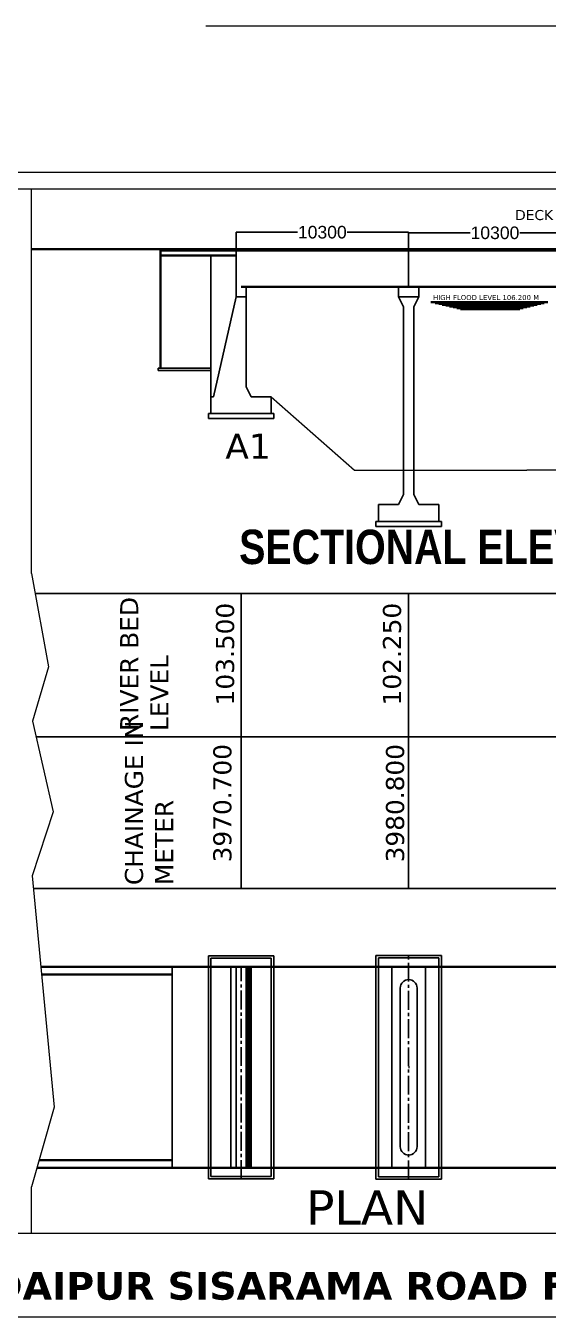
# Model space of a CAD drawing. Header units: metres. Extents: x -237876 to 3149, y -15010 to 96033.
# Drawn here: x -122978 to -91818, y 18903 to 96033 of the extents above; entities that cross this region are included whole.
import ezdxf

# ---------------------------------------------------------------- set-up
doc = ezdxf.new("R2010")
doc.units = ezdxf.units.M
doc.header["$MEASUREMENT"] = 0
doc.header["$PDMODE"] = 34
doc.linetypes.add('CENTER2', pattern=[1.125, 0.75, -0.125, 0.125, -0.125])
for name, color, linetype in [('centreline', 6, 'CENTER2'), ('PILLER', 10, 'Continuous'), ('PLAN', 10, 'Continuous')]:
    doc.layers.add(name, color=color, linetype=linetype)
doc.layers.add('EXISTING B WALL', color=5, linetype='Continuous', lineweight=30)
doc.layers.add('S TEXT', color=7, linetype='Continuous', lineweight=20)
doc.styles.add('arial', font='ARIAL.TTF')
doc.styles.get("Standard").update_dxf_attribs({"font": 'verdana.TTF'})
doc.dimstyles.get("Standard").update_dxf_attribs({"dimtxt": 750, "dimasz": 0.2, "dimexe": 0.4, "dimexo": 0.4, "dimgap": 100, "dimtad": 0, "dimdec": 0, "dimzin": 0, "dimdsep": 46, "dimtxsty": 'arial', "dimblk": 'ARCHTICK', "dimcen": 0.05, "dimclrd": 6, "dimclre": 3, "dimaunit": 1, "dimadec": 1, "dimazin": 0, "dimtfac": 1, "dimtdec": 0, "dimtofl": 0, "dimtmove": 0, "dimatfit": 3, "dimfxl": 0, "dimtolj": 1, "dimtzin": 0, "dimarcsym": 0})

# ---------------------------------------------------------------- blocks, each defined once
blk = doc.blocks.new('_ArchTick')
at = {"color": 0, "linetype": 'ByBlock', "const_width": 0.15}
blk.add_lwpolyline([(-0.5, -0.5), (0.5, 0.5)], dxfattribs=at)
blk = doc.blocks.new('*D10')
at = {"layer": 'Defpoints', "color": 0}
for p in [(-100141, 83703), (-110441, 82618), (-100141, 82693)]:
    blk.add_point(p, dxfattribs=at)
at = {"layer": 'S TEXT', "color": 3, "lineweight": -2}
for p, q in [((-110441, 82619), (-110441, 83703)), ((-100141, 82694), (-100141, 83703))]:
    blk.add_line(p, q, dxfattribs=at)
at = {"layer": 'S TEXT', "color": 6, "lineweight": -2}
for p, q in [((-110441, 83703), (-106765, 83703)), ((-100141, 83703), (-103816, 83703))]:
    blk.add_line(p, q, dxfattribs=at)
at = {"layer": 'S TEXT', "color": 6, "lineweight": -2, "xscale": 0.2, "yscale": 0.2, "zscale": 0.2, "rotation": 180}
blk.add_blockref('_ArchTick', (-110441, 83703), dxfattribs=at)
at = {"layer": 'S TEXT', "color": 6, "lineweight": -2, "xscale": 0.2, "yscale": 0.2, "zscale": 0.2}
blk.add_blockref('_ArchTick', (-100141, 83703), dxfattribs=at)
at = {"layer": 'S TEXT', "color": 0, "insert": (-105291, 83703), "char_height": 750, "attachment_point": 5, "style": 'arial'}
blk.add_mtext('\\A1;10300', dxfattribs=at)
blk = doc.blocks.new('*D11')
at = {"layer": 'Defpoints', "color": 0}
for p in [(-89841, 83665), (-100141, 82693), (-89841, 82618)]:
    blk.add_point(p, dxfattribs=at)
at = {"layer": 'S TEXT', "color": 3, "lineweight": -2}
for p, q in [((-100141, 82694), (-100141, 83665)), ((-89841, 82619), (-89841, 83665))]:
    blk.add_line(p, q, dxfattribs=at)
at = {"layer": 'S TEXT', "color": 6, "lineweight": -2}
for p, q in [((-100141, 83665), (-96465, 83665)), ((-89841, 83665), (-93516, 83665))]:
    blk.add_line(p, q, dxfattribs=at)
at = {"layer": 'S TEXT', "color": 6, "lineweight": -2, "xscale": 0.2, "yscale": 0.2, "zscale": 0.2, "rotation": 180}
blk.add_blockref('_ArchTick', (-100141, 83665), dxfattribs=at)
at = {"layer": 'S TEXT', "color": 6, "lineweight": -2, "xscale": 0.2, "yscale": 0.2, "zscale": 0.2}
blk.add_blockref('_ArchTick', (-89841, 83665), dxfattribs=at)
at = {"layer": 'S TEXT', "color": 0, "insert": (-94991, 83665), "char_height": 750, "attachment_point": 5, "style": 'arial'}
blk.add_mtext('\\A1;10300', dxfattribs=at)
blk = doc.blocks.new('*D13')
at = {"layer": 'Defpoints', "color": 0}
for p in [(-100141, 83665), (-100141, 82618), (-89841, 82693)]:
    blk.add_point(p, dxfattribs=at)
at = {"layer": 'S TEXT', "color": 3, "lineweight": -2}
for p, q in [((-100141, 82619), (-100141, 83665)), ((-89841, 82694), (-89841, 83665))]:
    blk.add_line(p, q, dxfattribs=at)
at = {"layer": 'S TEXT', "color": 6, "lineweight": -2}
for p, q in [((-100141, 83665), (-96465, 83665)), ((-89841, 83665), (-93516, 83665))]:
    blk.add_line(p, q, dxfattribs=at)
at = {"layer": 'S TEXT', "color": 6, "lineweight": -2, "xscale": 0.2, "yscale": 0.2, "zscale": 0.2}
for p, rotation in [((-100141, 83665), 179.9999994184732), ((-89841, 83665), 359.9999994184732)]:
    blk.add_blockref('_ArchTick', p, dxfattribs=dict(at, rotation=rotation))
at = {"layer": 'S TEXT', "color": 0, "insert": (-94991, 83665), "char_height": 750, "attachment_point": 5, "rotation": 360, "style": 'arial'}
blk.add_mtext('\\A1;10300', dxfattribs=at)

msp = doc.modelspace()

# ---------------------------------------------------------------- linework, layer by layer
for p, q in [((-100140.5, 83493.3), (-100140.5, 80443.3)), ((-100140.5, 83493.3), (-100140.5, 80443.3)), ((-100140.5, 83493.3), (-100140.5, 80443.3)), ((-111940.5, 82318.3), (-111940.5, 72871.6)), ((-115090.5, 75593.3), (-115090.5, 75443.3)), ((-115090.5, 75593.3), (-111940.5, 75593.3)), ((-115090.5, 75443.3), (-111940.5, 75443.3)), ((-111940.5, 73871.6), (-111790.5, 73871.6)), ((-112090.5, 72871.6), (-112090.5, 72571.6)), ((-112090.5, 72871.6), (-108190.5, 72871.6)), ((-112090.5, 72571.6), (-108190.5, 72571.6)), ((-108190.5, 72871.6), (-108190.5, 72571.6)), ((-102090.5, 66433.3), (-102090.5, 66133.3)), ((-102090.5, 66433.3), (-98190.5, 66433.3)), ((-102090.5, 66433.3), (-102090.5, 66133.3)), ((-98190.5, 66433.3), (-102090.5, 66433.3)), ((-98190.5, 66433.3), (-98190.5, 66133.3)), ((-98190.5, 66433.3), (-98190.5, 66133.3)), ((-102090.5, 66133.3), (-98190.5, 66133.3)), ((-98190.5, 66133.3), (-102090.5, 66133.3)), ((-122426.2, 62134.1), (-105140.5, 62134.1)), ((-110140.5, 62134.1), (-110140.5, 46067.1)), ((-110140.5, 62134.1), (-110140.5, 44500.1)), ((-105140.5, 62134.1), (-100140.5, 62134.1)), ((-100140.5, 62134.1), (-100140.5, 44500.1)), ((-100140.5, 62134.1), (-100140.5, 44500.1)), ((-100140.5, 62134.1), (-69640.5, 62134.1)), ((-100140.5, 61134.1), (-100140.5, 46067.1)), ((-122363, 53567.1), (-105140.5, 53567.1)), ((-105140.5, 53567.1), (-100140.5, 53567.1)), ((-100140.5, 53567.1), (-80140.5, 53567.1)), ((-122536, 44500.1), (-105140.5, 44500.1)), ((-105140.5, 44500.1), (-100140.5, 44500.1)), ((-100140.5, 44500.1), (-69640.5, 44500.1)), ((-112090.5, 40494.2), (-108190.5, 40494.2)), ((-112090.5, 31044.2), (-112090.5, 40494.2)), ((-108190.5, 40494.2), (-112090.5, 40494.2)), ((-112090.5, 40494.2), (-108190.5, 40494.2)), ((-112090.5, 31044.2), (-112090.5, 40494.2)), ((-108190.5, 40494.2), (-111940.5, 40494.2)), ((-111940.5, 40344.2), (-108340.5, 40344.2)), ((-111940.5, 40344.2), (-108340.5, 40344.2)), ((-111940.5, 31044.2), (-111940.5, 40344.2)), ((-108340.5, 31044.2), (-108340.5, 40344.2)), ((-108190.5, 31044.2), (-108190.5, 40494.2)), ((-108190.5, 31044.2), (-108190.5, 40494.2)), ((-102090.5, 33825.7), (-102090.5, 40513.9)), ((-102090.5, 40513.9), (-98190.5, 40513.9)), ((-102090.5, 33825.7), (-102090.5, 40513.9)), ((-102090.5, 33825.7), (-102090.5, 40513.9)), ((-98190.5, 40513.9), (-102090.5, 40513.9)), ((-102090.5, 33825.7), (-102090.5, 40513.9)), ((-102090.5, 33825.7), (-102090.5, 40513.9)), ((-98190.5, 40513.9), (-102090.5, 40513.9)), ((-102090.5, 33825.7), (-102090.5, 40513.9)), ((-101940.5, 40363.9), (-98340.5, 40363.9)), ((-101940.5, 33825.7), (-101940.5, 40363.9)), ((-101940.5, 33825.7), (-101940.5, 40363.9)), ((-98340.5, 40363.9), (-101940.5, 40363.9)), ((-101940.5, 33825.7), (-101940.5, 40363.9)), ((-101940.5, 33825.7), (-101940.5, 40363.9)), ((-98340.5, 40363.9), (-101940.5, 40363.9)), ((-101940.5, 33825.7), (-101940.5, 40363.9)), ((-98340.5, 33825.7), (-98340.5, 40363.9)), ((-98340.5, 33825.7), (-98340.5, 40363.9)), ((-98340.5, 33825.7), (-98340.5, 40363.9)), ((-98340.5, 33825.7), (-98340.5, 40363.9)), ((-98190.5, 33825.7), (-98190.5, 40513.9)), ((-98190.5, 33825.7), (-98190.5, 40513.9)), ((-98190.5, 33825.7), (-98190.5, 40513.9)), ((-98190.5, 33825.7), (-98190.5, 40513.9)), ((-98190.5, 33825.7), (-98190.5, 40513.9)), ((-98190.5, 33825.7), (-98190.5, 40513.9)), ((-101140.5, 39825.7), (-99140.5, 39825.7)), ((-101140.5, 33825.7), (-101140.5, 39825.7)), ((-99140.5, 39825.7), (-101140.5, 39825.7)), ((-101140.5, 33825.7), (-101140.5, 39825.7)), ((-99140.5, 39825.7), (-101140.5, 39825.7)), ((-101140.5, 33825.7), (-101140.5, 39825.7)), ((-99140.5, 33825.7), (-99140.5, 39825.7)), ((-99140.5, 33825.7), (-99140.5, 39825.7)), ((-99140.5, 33825.7), (-99140.5, 39825.7)), ((-101140.5, 33825.7), (-101140.5, 39146.8)), ((-99140.5, 33825.7), (-99140.5, 39146.8)), ((-99140.5, 33825.7), (-99140.5, 39146.8)), ((-100640.5, 33825.7), (-100640.5, 38563.9)), ((-99640.5, 33825.7), (-99640.5, 38563.9)), ((-99640.5, 33825.7), (-99640.5, 38563.9)), ((-112090.5, 36607.2), (-112090.5, 27157.2)), ((-111940.5, 36607.2), (-111940.5, 27307.2)), ((-108340.5, 36607.2), (-108340.5, 27307.2)), ((-108190.5, 36607.2), (-108190.5, 27157.2)), ((-102090.5, 33825.7), (-102090.5, 27137.6)), ((-102090.5, 33825.7), (-102090.5, 27137.6)), ((-102090.5, 33825.7), (-102090.5, 27137.6)), ((-102090.5, 33825.7), (-102090.5, 27137.6)), ((-102090.5, 33825.7), (-102090.5, 27137.6)), ((-102090.5, 33825.7), (-102090.5, 27137.6)), ((-101940.5, 33825.7), (-101940.5, 27287.6)), ((-101940.5, 33825.7), (-101940.5, 27287.6)), ((-101940.5, 33825.7), (-101940.5, 27287.6)), ((-101940.5, 33825.7), (-101940.5, 27287.6)), ((-101940.5, 33825.7), (-101940.5, 27287.6)), ((-101140.5, 33825.7), (-101140.5, 28504.7)), ((-101140.5, 33825.7), (-101140.5, 27825.7)), ((-101140.5, 33825.7), (-101140.5, 27825.7)), ((-101140.5, 33825.7), (-101140.5, 27825.7)), ((-100640.5, 33825.7), (-100640.5, 29087.6)), ((-99640.5, 33825.7), (-99640.5, 29087.6)), ((-99640.5, 33825.7), (-99640.5, 29087.6)), ((-99140.5, 33825.7), (-99140.5, 27825.7)), ((-99140.5, 33825.7), (-99140.5, 28504.7)), ((-99140.5, 33825.7), (-99140.5, 27825.7)), ((-99140.5, 33825.7), (-99140.5, 28504.7)), ((-99140.5, 33825.7), (-99140.5, 27825.7)), ((-98340.5, 33825.7), (-98340.5, 27287.6)), ((-98340.5, 33825.7), (-98340.5, 27287.6)), ((-98340.5, 33825.7), (-98340.5, 27287.6)), ((-98340.5, 33825.7), (-98340.5, 27287.6)), ((-98190.5, 33825.7), (-98190.5, 27137.6)), ((-98190.5, 33825.7), (-98190.5, 27137.6)), ((-98190.5, 33825.7), (-98190.5, 27137.6)), ((-98190.5, 33825.7), (-98190.5, 27137.6)), ((-98190.5, 33825.7), (-98190.5, 27137.6)), ((-98190.5, 33825.7), (-98190.5, 27137.6)), ((-101140.5, 27825.7), (-99140.5, 27825.7)), ((-99140.5, 27825.7), (-101140.5, 27825.7)), ((-99140.5, 27825.7), (-101140.5, 27825.7)), ((-112090.5, 27157.2), (-108190.5, 27157.2)), ((-108190.5, 27157.2), (-112090.5, 27157.2)), ((-112090.5, 27157.2), (-108190.5, 27157.2)), ((-111940.5, 27307.2), (-108340.5, 27307.2)), ((-111940.5, 27307.2), (-108340.5, 27307.2)), ((-108190.5, 27157.2), (-111940.5, 27157.2)), ((-102090.5, 27137.6), (-98190.5, 27137.6)), ((-98190.5, 27137.6), (-102090.5, 27137.6)), ((-98190.5, 27137.6), (-102090.5, 27137.6)), ((-101940.5, 27287.6), (-98340.5, 27287.6)), ((-98340.5, 27287.6), (-101940.5, 27287.6)), ((-98340.5, 27287.6), (-101940.5, 27287.6))]:
    msp.add_line(p, q)
for centre, start, end in [((-100140.5, 38563.9), 360, 180), ((-100140.5, 38563.9), 360, 180), ((-100140.5, 38563.9), 360, 180), ((-100140.5, 29087.6), 180, 0), ((-100140.5, 29087.6), 180, 360), ((-100140.5, 29087.6), 180, 360)]:
    msp.add_arc(centre, 500, start, end)
at = {"layer": 'centreline', "ltscale": 1500}
for p, q in [((-100140.5, 27137.6), (-100140.5, 40513.8)), ((-100140.5, 27137.6), (-100140.5, 40513.8)), ((-110140.5, 27157.2), (-110140.5, 39768.6))]:
    msp.add_line(p, q, dxfattribs=at)
at = {"layer": 'EXISTING B WALL'}
for p, q in [((-122640.5, 82693.3), (-105140.5, 82693.3)), ((-114940.5, 82693.3), (-114940.5, 75593.3)), ((-114940.5, 82618.3), (-75040.5, 82618.3)), ((-105140.5, 82693.3), (-75340.5, 82693.3)), ((-114940.5, 82318.3), (-110440.5, 82318.3)), ((-110140.5, 80443.3), (-105140.5, 80443.3)), ((-105140.5, 80443.3), (-79840.5, 80443.3)), ((-85340.5, 80443.3), (-96634.1, 80443.3)), ((-98818.7, 79519), (-91845.7, 79519)), ((-98566.7, 79469), (-92053.3, 79469)), ((-98349.3, 79419), (-92260.9, 79419)), ((-98131.8, 79369), (-92468.5, 79369)), ((-97914.4, 79319), (-92676.1, 79319)), ((-97697, 79269), (-92883.7, 79269)), ((-97479.5, 79219), (-93091.3, 79219)), ((-97262.1, 79169), (-93298.9, 79169)), ((-97044.6, 79119), (-93506.5, 79119)), ((-105140.5, 39825.7), (-122090, 39825.7)), ((-114240.5, 39375.7), (-122047, 39375.7)), ((-75740.5, 39825.7), (-105140.5, 39825.7)), ((-100094.7, 39825.7), (-100140.5, 39825.7)), ((-100094.7, 33825.7), (-100140.5, 33825.7)), ((-75740.5, 27825.7), (-122317.2, 27825.7)), ((-114240.5, 28275.7), (-122189.2, 28275.7)), ((-86040.5, 27825.7), (-105140.5, 27825.7)), ((-100186.3, 27825.7), (-86040.5, 27825.7)), ((-100140.5, 27825.7), (-75740.5, 27825.7))]:
    msp.add_line(p, q, dxfattribs=at)
at = {"layer": 'PILLER'}
for p, q in [((-110440.5, 82618.3), (-110440.5, 79843.3)), ((-109840.5, 80443.3), (-109840.5, 74471.6)), ((-100740.5, 80443.3), (-100740.5, 79843.3)), ((-100740.5, 80443.3), (-100740.5, 79843.3)), ((-99540.5, 80443.3), (-99540.5, 79843.3)), ((-99540.5, 80443.3), (-99540.5, 79843.3)), ((-110440.5, 79843.3), (-111790.5, 73871.6)), ((-110440.5, 79843.3), (-109840.5, 79843.3)), ((-100740.5, 79843.3), (-99540.5, 79843.3)), ((-100740.5, 79843.3), (-100440.5, 79243.3)), ((-99540.5, 79843.3), (-100740.5, 79843.3)), ((-100740.5, 79843.3), (-100440.5, 79243.3)), ((-99540.5, 79843.3), (-99840.5, 79243.3)), ((-99540.5, 79843.3), (-99840.5, 79243.3)), ((-100440.5, 79243.3), (-100440.5, 68033.3)), ((-100440.5, 79243.3), (-100440.5, 68033.3)), ((-99840.5, 79243.3), (-99840.5, 68033.3)), ((-99840.5, 79243.3), (-99840.5, 68033.3)), ((-109840.5, 74471.6), (-109540.5, 73871.6)), ((-109540.5, 73871.6), (-108340.5, 73871.6)), ((-108340.5, 73871.6), (-108340.5, 72871.6)), ((-100440.5, 68033.3), (-100740.5, 67433.3)), ((-100440.5, 68033.3), (-100740.5, 67433.3)), ((-99840.5, 68033.3), (-99540.5, 67433.3)), ((-99840.5, 68033.3), (-99540.5, 67433.3)), ((-101940.5, 67433.3), (-100740.5, 67433.3)), ((-101940.5, 67433.3), (-101940.5, 66433.3)), ((-100740.5, 67433.3), (-101940.5, 67433.3)), ((-101940.5, 67433.3), (-101940.5, 66433.3)), ((-99540.5, 67433.3), (-98340.5, 67433.3)), ((-98340.5, 67433.3), (-99540.5, 67433.3)), ((-98340.5, 67433.3), (-98340.5, 66433.3)), ((-98340.5, 67433.3), (-98340.5, 66433.3))]:
    msp.add_line(p, q, dxfattribs=at)
at = {"layer": 'PLAN'}
for p, q in [((-114240.5, 27825.7), (-114240.5, 39825.7)), ((-110740.5, 33825.7), (-110740.5, 39825.7)), ((-110440.5, 33825.7), (-110440.5, 39825.7)), ((-109840.5, 33825.7), (-109840.5, 39825.7)), ((-109740.5, 33825.7), (-109740.5, 39825.7)), ((-109640.5, 33825.7), (-109640.5, 39825.7)), ((-109540.5, 33825.7), (-109540.5, 39825.7)), ((-100640.5, 33825.7), (-100640.5, 38563.9)), ((-100640.5, 33825.7), (-100640.5, 38563.9)), ((-100640.5, 33825.7), (-100640.5, 38563.9)), ((-99640.5, 33825.7), (-99640.5, 38563.9)), ((-99640.5, 33825.7), (-99640.5, 38563.9)), ((-99640.5, 33825.7), (-99640.5, 38563.9)), ((-110740.5, 33825.7), (-110740.5, 27825.7)), ((-110440.5, 33825.7), (-110440.5, 27825.7)), ((-109840.5, 33825.7), (-109840.5, 27825.7)), ((-109740.5, 33825.7), (-109740.5, 27825.7)), ((-109640.5, 33825.7), (-109640.5, 27825.7)), ((-109540.5, 33825.7), (-109540.5, 27825.7)), ((-100640.5, 33825.7), (-100640.5, 29087.6)), ((-100640.5, 33825.7), (-100640.5, 29087.6)), ((-100640.5, 33825.7), (-100640.5, 29087.6)), ((-99640.5, 33825.7), (-99640.5, 29087.6)), ((-99640.5, 33825.7), (-99640.5, 29087.6)), ((-99640.5, 33825.7), (-99640.5, 29087.6))]:
    msp.add_line(p, q, dxfattribs=at)
for centre, start, end in [((-100140.5, 38563.9), 360, 180), ((-100140.5, 38563.9), 360, 180), ((-100140.5, 38563.9), 360, 180), ((-100140.5, 29087.6), 180, 0), ((-100140.5, 29087.6), 180, 360), ((-100140.5, 29087.6), 180, 360)]:
    msp.add_arc(centre, 500, start, end, dxfattribs=at)
at = {"layer": 'S TEXT'}
for p, q in [((-112242.1, 96032.8), (-74251.4, 96032.8)), ((-237875.5, 87286.9), (-21640.5, 87286.9)), ((-236875.5, 86286.9), (-22640.5, 86286.9)), ((-122640.5, 63314.2), (-122640.5, 86286.9)), ((-108340.5, 73871.6), (-103367.1, 69486.1)), ((-103390, 69493.3), (-96891, 69493.3)), ((-96891, 69493.3), (-93090, 69493.3)), ((-86591, 69493.3), (-93090, 69493.3)), ((-122640.5, 63314.2), (-121630.3, 57751.4)), ((-121630.3, 57751.4), (-122575.6, 54504.7)), ((-122575.6, 54504.7), (-121347.5, 49087.9)), ((-121347.5, 49087.9), (-122609.6, 45271.4)), ((-122609.6, 45271.4), (-121289.7, 31438.8)), ((-121289.7, 31438.8), (-122640.5, 26688.9)), ((-122640.5, 23903), (-122640.5, 26688.9)), ((-22640.5, 23903), (-236875.5, 23903)), ((-21640.5, 18903), (-237875.5, 18903))]:
    msp.add_line(p, q, dxfattribs=at)

# ---------------------------------------------------------------- texts
for s, p in [('103.500', (-110554.1, 55444.9)), ('102.250', (-100596.2, 55444.9)), ('3970.700', (-110717.4, 46067.1)), ('3980.800', (-100412.7, 46067.1))]:
    msp.add_text(s, height=1080, rotation=90).set_placement(p)
at = {"attachment_point": 1}
for s, insert, char_height, width in [('A1', (-111079.5, 71673.5), 1500, 1743.251), ('{\\fVerdana|b1|i0|c0|p34;\\H0.9431x;             GENERAL ARRANGEMENT DRAWING OF PROPOSED  CROSS DRAINAGE WORKS  ON UDAIPUR SISARAMA ROAD FROM KM 3/785  TO KM 4/123 \\fVerdana|b0|i0|c0|p34;}', (-242661.3, 21603.8), 1756, 14566778)]:
    msp.add_mtext(s, dxfattribs=dict(at, insert=insert, char_height=char_height, width=width))
at = {"char_height": 1080, "attachment_point": 1, "rotation": 90}
for s, insert, width in [('RIVER BED LEVEL', (-117352.5, 53911.5), 9000), ('CHAINAGE IN METER', (-117068, 44709.9), 10000)]:
    msp.add_mtext(s, dxfattribs=dict(at, insert=insert, width=width))
at = {"layer": 'S TEXT', "attachment_point": 1}
for s, insert, char_height, width in [('DECK LEVEL 107.250 M', (-93790.5, 85032.3), 600, 761350.22), ('HIGH FLOOD LEVEL 106.200 M', (-98686.3, 79954.3), 300, 380675.11), ('{\\fArial Narrow|b1|i0|c0|p34;SECTIONAL ELEVATION}', (-110252.8, 65936.3), 2050.312, 761350.22), ('PLAN', (-106258.4, 26485.3), 2050.31, 761350.22)]:
    msp.add_mtext(s, dxfattribs=dict(at, insert=insert, char_height=char_height, width=width))

# ---------------------------------------------------------------- dimensions: what is measured, and where the dimension line sits
at = {"layer": 'S TEXT'}
for base, p1, p2, picture, middle in [((-100140.5, 83702.8), (-110440.5, 82618.3), (-100140.5, 82693.3), '*D10', (-105290.5, 83702.8)), ((-89840.5, 83664.5), (-100140.5, 82693.3), (-89840.5, 82618.3), '*D11', (-94990.5, 83664.5))]:
    dim = msp.add_linear_dim(base=base, p1=p1, p2=p2, dimstyle='Standard', dxfattribs=at)
    dim.commit()
    dim.dimension.update_dxf_attribs({"geometry": picture, "text_midpoint": middle})
dim = msp.add_linear_dim(base=(-100140.5, 83664.5), p1=(-89840.5, 82693.3), p2=(-100140.5, 82618.3), angle=179.999999, dimstyle='Standard', dxfattribs=at)
dim.commit()
dim.dimension.update_dxf_attribs({"geometry": '*D13', "text_midpoint": (-94990.5, 83664.5)})

doc.saveas('drawing.dxf')
